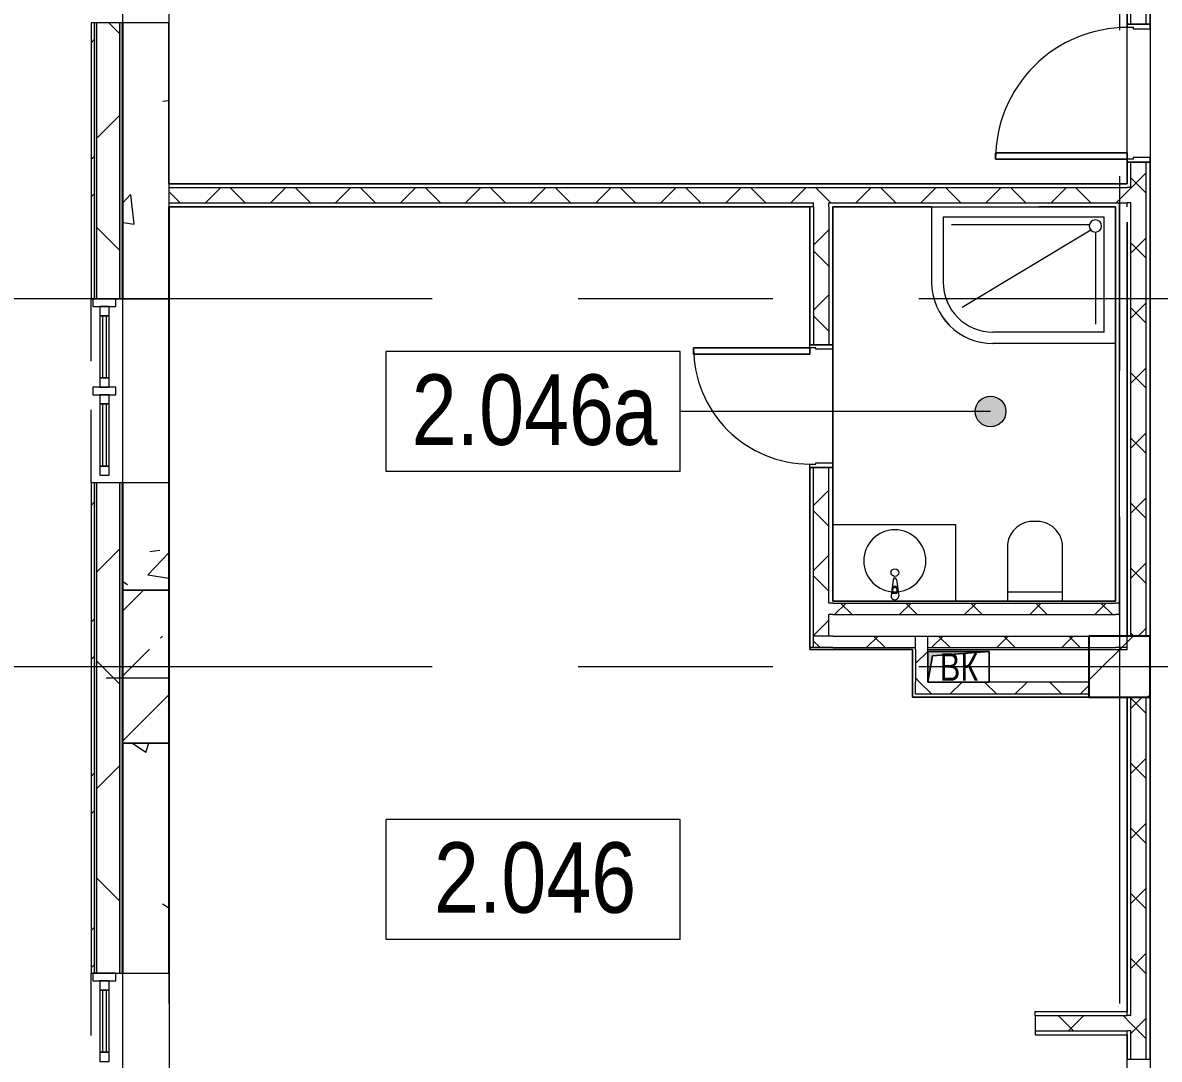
# Model space of a CAD drawing. Header units: millimetres. Extents: x 48966 to 155647, y -43515 to 30475.
# Drawn here: x 56378 to 63791, y -18444 to -11683 of the extents above; entities that cross this region are included whole.
import ezdxf

# ---------------------------------------------------------------- set-up
doc = ezdxf.new("R2010")
doc.units = ezdxf.units.MM
doc.linetypes.add('Осевые', pattern=[6350, 1270, -952.5, 3175, -952.5])
doc.linetypes.add('Сверху', pattern=[793.75, 476.25, -317.5])
for name, color, linetype, lineweight in [('Двери', 7, 'Continuous', 9), ('Импосты витража', 7, 'Continuous', 9), ('Импосты витража-1', 7, 'Continuous', 18), ('Каркас_Импост', 7, 'Continuous', 9), ('Колонны', 7, 'Continuous', 9), ('Колонны-1', 7, 'Continuous', 25), ('Линии-1', 7, 'Continuous', 18), ('Марки помещений', 7, 'Continuous', 9), ('Обобщенные модели', 7, 'Continuous', 9), ('Общие ребра', 7, 'Continuous', 9), ('Окна', 7, 'Continuous', 9), ('Окна-1', 7, 'Сверху', 9), ('Окна-2', 7, 'Continuous', 18), ('Оси-2', 7, 'Осевые', 9), ('Панель', 7, 'Continuous', 9), ('Перекрытия', 7, 'Continuous', 9), ('Сантехнические приборы', 7, 'Continuous', 9), ('Стены', 7, 'Continuous', 9), ('Стены-1', 7, 'Continuous', 18), ('Типовые аннотации', 7, 'Continuous', 9), ('Черная _1 сплошная', 7, 'Continuous', 9), ('Штриховка разреза-2', 7, 'Continuous', 9), ('Элементы узлов', 7, 'Continuous', 9), ('Элементы узлов-1', 7, 'Continuous', 5)]:
    doc.layers.add(name, color=color, linetype=linetype, lineweight=lineweight)
doc.layers.add('Обобщенные модели-2', color=7, linetype='Continuous', lineweight=9, true_color=0xffbc79)
doc.styles.add('Arial', font='Arial.ttf', dxfattribs={"width": 0.8, "height": 180})
doc.styles.add('Arial Narrow_1', font='Arial Narrow.ttf', dxfattribs={"height": 460})
pattern_1 = [(45, (0, 0), (-212.132, 212.132), []), (135, (0, 0), (-212.132, -212.132), [])]
pattern_2 = [(0, (0, 0), (812.8, 203.2), [67.056, -542.544, 67.056, -542.544, -3251.2]), (0, (0, 0), (812.8, 203.2), [-1219.2, 67.056, -1152.144, 67.056, -542.544, -1422.4]), (0, (0, 0), (812.8, 203.2), [-3048, 67.056, -339.344, 67.056, -948.944]), (120, (304.8, 101.6), (-582.37636, 602.30545), [67.056, -542.544, 67.056, -542.544, -3251.2]), (120, (304.8, 101.6), (-582.37636, 602.30545), [-1219.2, 67.056, -1152.144, 67.056, -542.544, -1422.4]), (120, (304.8, 101.6), (-582.37636, 602.30545), [-3048, 67.056, -339.344, 67.056, -948.944]), (240, (406.4, 508), (-230.42364, -805.50545), [67.056, -542.544, 67.056, -542.544, -3251.2]), (240, (406.4, 508), (-230.42364, -805.50545), [-1219.2, 67.056, -1152.144, 67.056, -542.544, -1422.4]), (240, (406.4, 508), (-230.42364, -805.50545), [-3048, 67.056, -339.344, 67.056, -948.944])]
pattern_3 = [(50, (0, 0), (1457.472, -127.512), [152.4, -1676.4]), (355, (0, 0), (-281.942, 1528.454), [121.92, -1341.12]), (100.451, (121.5, -10.6), (1175.54, 1400.933), [129.52, -1424.72]), (46.184, (0, 406.4), (2168.63, -336.34), [228.6, -2514.6]), (96.636, (180.7, 378.4), (1899.22, 1979.42), [194.28, -2137.08]), (351.184, (0, 406.4), (1899.24, 1979.4), [182.88, -2011.68]), (21, (203.2, 304.8), (1212.915, -818.121), [152.4, -1676.4]), (326, (203.2, 304.8), (494.417, 1473.504), [121.92, -1341.12]), (71.451, (304.3, 236.6), (1707.337, 655.37), [129.52, -1424.72]), (37.5, (0, 0), (24.7094, 676.4402), [67.056, -1257.808, 67.056, -1294.384, -1346.2]), (37.5, (0, 0), (24.7094, 676.4402), [-2686.304, 67.056, -1279.144]), (7.5, (0, 0), (534.558, 801.444), [67.056, -709.168, 67.056, -1227.328, -513.08]), (7.5, (0, 0), (534.558, 801.444), [-2070.608, 67.056, -446.024]), (327.5, (-453.14, 0), (1084.7275, -45.831), [67.056, -440.944, 67.056, -1517.904, -2103.12]), (327.5, (-453.14, 0), (1084.7275, -45.831), [-2092.96, 67.056, -2036.064]), (317.5, (-656.3, 0), (1185.035, 203.414), [67.056, -593.344, 67.056, -985.52, -1493.52]), (317.5, (-656.3, 0), (1185.035, 203.414), [-1712.976, 67.056, -1426.464])]

# ---------------------------------------------------------------- blocks, each defined once
blk = doc.blocks.new('Колонна 44 - Колонна 40-55-754672-План 2-го этажа на отм_ 0_000')
at = {"layer": 'Колонны'}
h = blk.add_hatch(dxfattribs=at)
h.set_pattern_fill('FP_7', color=256, style=0, pattern_type=2)
h.set_pattern_definition([(45, (752.6, -6439.5), (-493.914, 493.914), []), (45, (1246.5, -6439.5), (-493.914, 493.914), [873.125, -174.625, 6.706, -167.919])])
h.paths.add_polyline_path([(64084.2, -22522.4), (64484.2, -22522.4), (64484.2, -22122.4), (64084.2, -22122.4), (64084.2, -22383.2)], flags=0)
at = {"layer": 'Колонны-1'}
for p, q in [((64484.2, -22122.4), (64084.2, -22122.4)), ((64084.2, -22122.4), (64084.2, -22522.4)), ((64484.2, -22522.4), (64484.2, -22122.4)), ((64084.2, -22522.4), (64484.2, -22522.4))]:
    blk.add_line(p, q, dxfattribs=at)
blk = doc.blocks.new('M_Окно-Квадратный проем - 1200 x 11450 mm-1434535-План 2-го этажа на отм_ 0_000')
at = {"layer": 'Окна'}
for p, q in [((-608.2, -102.5), (-608.2, 102.5)), ((591.8, 102.5), (591.8, -102.5))]:
    blk.add_line(p, q, dxfattribs=at)
at = {"layer": 'Окна-1'}
for p, q in [((-608.2, 102.5), (591.8, 102.5)), ((591.8, -102.5), (-608.2, -102.5))]:
    blk.add_line(p, q, dxfattribs=at)
blk = doc.blocks.new('Панель окно - Верхнее левое-8277192-План 2-го этажа на отм_ 0_000')
at = {"layer": 'Окна'}
for p, q in [((202.5, 30), (-202.5, 30)), ((-202.5, 30), (-202.5, -30)), ((202.5, -30), (202.5, 30)), ((-202.5, -30), (202.5, -30))]:
    blk.add_line(p, q, dxfattribs=at)
at = {"layer": 'Окна-2'}
for p, q in [((-202.5, 30), (-262.5, 30)), ((-262.5, 30), (-262.5, -30)), ((-202.5, -30), (-202.5, 30)), ((202.5, 12.5), (-202.5, 12.5)), ((-202.5, 12.5), (-202.5, -12.5)), ((202.5, 30), (202.5, -30)), ((262.5, 30), (202.5, 30)), ((202.5, -12.5), (202.5, 12.5)), ((262.5, -30), (262.5, 30)), ((-262.5, -30), (-202.5, -30)), ((-202.5, -12.5), (202.5, -12.5)), ((202.5, -30), (262.5, -30))]:
    blk.add_line(p, q, dxfattribs=at)
blk = doc.blocks.new('Панель окно - Верхнее правое-8277188-План 2-го этажа на отм_ 0_000')
at = {"layer": 'Окна'}
for p, q in [((202.5, 30), (-202.5, 30)), ((-202.5, 30), (-202.5, -30)), ((202.5, -30), (202.5, 30)), ((-202.5, -30), (202.5, -30))]:
    blk.add_line(p, q, dxfattribs=at)
at = {"layer": 'Окна-2'}
for p, q in [((-202.5, 30), (-262.5, 30)), ((-262.5, 30), (-262.5, -30)), ((-202.5, -30), (-202.5, 30)), ((202.5, 12.5), (-202.5, 12.5)), ((-202.5, 12.5), (-202.5, -12.5)), ((202.5, 30), (202.5, -30)), ((262.5, 30), (202.5, 30)), ((202.5, -12.5), (202.5, 12.5)), ((262.5, -30), (262.5, 30)), ((-262.5, -30), (-202.5, -30)), ((-202.5, -12.5), (202.5, -12.5)), ((202.5, -30), (262.5, -30))]:
    blk.add_line(p, q, dxfattribs=at)
blk = doc.blocks.new('Прямоугольный импост - Прямоугольный импост 1-2037714-План 2-го этажа на отм_ 0_000')
at = {"layer": 'Импосты витража-1'}
for p, q in [((0, 75), (-50, 75)), ((-50, 75), (-50, -75)), ((0, -75), (0, 75)), ((-50, -75), (0, -75))]:
    blk.add_line(p, q, dxfattribs=at)
blk = doc.blocks.new('Прямоугольный импост - Прямоугольный импост 1-2108582-План 2-го этажа на отм_ 0_000')
at = {"layer": 'Импосты витража-1'}
for p, q in [((-25, 75), (25, 75)), ((-25, -75), (-25, 75)), ((25, 75), (25, -75)), ((25, -75), (-25, -75))]:
    blk.add_line(p, q, dxfattribs=at)
blk = doc.blocks.new('170_ОтверстиеПрямоугольноеВертикальное - 170_ОтверстиеПрямоугольноеВертикальное-5688950-План 2-го этажа на отм_ 0_000')
at = {"layer": 'Обобщенные модели'}
for p, q in [((-200, -100), (-200, 100)), ((-200, 100), (200, 100)), ((200, 100), (200, -100)), ((200, -100), (-200, -100))]:
    blk.add_line(p, q, dxfattribs=at)
blk = doc.blocks.new('Дверь - Однопольная - ДВ17_21х9-7256460-План 2-го этажа на отм_ 0_000')
at = {"layer": 'Двери'}
for p, q in [((-389, 933), (-429, 933)), ((-429, 933), (-429, 75)), ((-389, 75), (-389, 933)), ((-429, 75), (-389, 75))]:
    blk.add_line(p, q, dxfattribs=at)
blk.add_arc((-429, 75), 858, 360, 90, dxfattribs=at)
at = {"layer": 'Каркас_Импост'}
for p, q in [((-430, 75), (-450, 75)), ((-450, 75), (-450, -75)), ((-430, 35), (-430, 75)), ((450, 75), (430, 75)), ((430, 75), (430, 35)), ((450, -75), (450, 75)), ((-420, 35), (-430, 35)), ((-420, -75), (-420, 35)), ((430, 35), (420, 35)), ((420, 35), (420, -75)), ((-450, -75), (-420, -75)), ((420, -75), (450, -75))]:
    blk.add_line(p, q, dxfattribs=at)
at = {"layer": 'Панель'}
for p, q in [((-429, 933), (-389, 933)), ((-429, 75), (-429, 933)), ((-389, 933), (-389, 75)), ((-389, 75), (-429, 75))]:
    blk.add_line(p, q, dxfattribs=at)
blk = doc.blocks.new('Унитаз_встраиваемый - Обычный _ Vitra 748-4800 _каркасные_-V15-План 2-го этажа на отм_ 0_000')
at = {"layer": 'Сантехнические приборы'}
for p, q in [((-180, 371.5), (-180, 0)), ((179.4, 0), (179.4, 351)), ((-180, 60), (179.4, 60)), ((-180, 0), (179.4, 0))]:
    blk.add_line(p, q, dxfattribs=at)
for centre, start, end in [((-11.8, 351), 86.33454, 173.05975), ((9.9, 351), 360, 93.66546)]:
    blk.add_arc(centre, 169.5, start, end, dxfattribs=at)
blk = doc.blocks.new('Раковина-Круглая-2D - Раковина-Круглая-2D-4972737-План 2-го этажа на отм_ 0_000')
at = {"layer": 'Сантехнические приборы'}
for p, q in [((-10, 81.3), (-25.1, -27)), ((10, 81.3), (24.9, -27)), ((-15.1, 13.1), (-15.1, -8.7)), ((14.9, -8.7), (14.9, 13.1)), ((-15.1, -8.7), (14.9, -8.7))]:
    blk.add_line(p, q, dxfattribs=at)
blk.add_circle((0, 126.3), 25, dxfattribs=at)
for centre, radius, start, end in [((0, 202.5), 202.5, 90, 270), ((0, 202.5), 202.5, 270, 90), ((0, 81.3), 10, 0, 180), ((0, 17.9), 18.8, 0, 180), ((-0.1, 13.1), 15, 360, 180), ((-0.1, -27), 25, 180, 360)]:
    blk.add_arc(centre, radius, start, end, dxfattribs=at)
blk = doc.blocks.new('Дверь - Однопольная - ДВ11__21х8-6240613-План 2-го этажа на отм_ 0_000')
at = {"layer": 'Двери'}
for p, q in [((-379, -75), (-339, -75)), ((-379, -833), (-379, -75)), ((-339, -75), (-339, -833)), ((-339, -833), (-379, -833))]:
    blk.add_line(p, q, dxfattribs=at)
blk.add_arc((-379, -75), 758, 270, 0, dxfattribs=at)
at = {"layer": 'Каркас_Импост'}
for p, q in [((-400, 75), (-370, 75)), ((-400, -75), (-400, 75)), ((-370, 75), (-370, -35)), ((370, 75), (400, 75)), ((370, -35), (370, 75)), ((400, 75), (400, -75)), ((-380, -35), (-380, -75)), ((-370, -35), (-380, -35)), ((380, -35), (370, -35)), ((380, -75), (380, -35)), ((-380, -75), (-400, -75)), ((400, -75), (380, -75))]:
    blk.add_line(p, q, dxfattribs=at)
at = {"layer": 'Панель'}
for p, q in [((-339, -75), (-379, -75)), ((-379, -75), (-379, -833)), ((-339, -833), (-339, -75)), ((-379, -833), (-339, -833))]:
    blk.add_line(p, q, dxfattribs=at)
blk = doc.blocks.new('Душевая кабинка-2D_угловая900Х1200 - Душевая кабинка 900х1200-V17-План 2-го этажа на отм_ 0_000')
at = {"layer": 'Сантехнические приборы'}
for p, q in [((0, 0), (800, 0)), ((0, -892.5), (0, 0)), ((0, -892.5), (0, -100)), ((75, -75), (800, -75)), ((75, -75), (75, -825)), ((132.1, -726.7), (132.1, -126.7)), ((161, -739), (1001, -234.3)), ((1125, -825), (1125, -400)), ((1200, -892.5), (1200, -400)), ((1071, -775.8), (171, -775.8)), ((75, -825), (1125, -825))]:
    blk.add_line(p, q, dxfattribs=at)
for centre, radius, start, end in [((799.4, -400.6), 400.6, 0, 90), ((800, -400), 400, 0, 90), ((800, -400), 325, 0, 90), ((132.1, -766.7), 40, 0, 180), ((132.1, -766.7), 40, 180, 0)]:
    blk.add_arc(centre, radius, start, end, dxfattribs=at)
blk = doc.blocks.new('Марка помещения_Р - Марка помещения-4575829-План 2-го этажа на отм_ 0_000')
at = {"layer": 'Марки помещений'}
for p, q in [((-4.79375, -1.95625), (-4.79375, 1.95625)), ((4.79375, 1.95625), (-4.79375, 1.95625)), ((4.79375, -1.95625), (4.79375, 1.95625)), ((4.79375, -1.95625), (-4.79375, -1.95625))]:
    blk.add_line(p, q, dxfattribs=at)

msp = doc.modelspace()

# ---------------------------------------------------------------- hatches: boundary and pattern name
at = {"layer": 'Марки помещений'}
h = msp.add_hatch(color=256, dxfattribs=at)
edge = h.paths.add_edge_path(flags=0)
edge.add_arc((62690.9, -14218.5), 100, 0, 360)
at = {"layer": 'Штриховка разреза-2'}
h = msp.add_hatch(dxfattribs=at)
h.set_pattern_fill('FP_2', color=256, style=0, pattern_type=2)
h.set_pattern_definition([(45, (0, 0), (-502.894, 502.894), []), (45, (0, 762), (-502.894, 502.894), [])])
h.paths.add_polyline_path([(56824.1, -21673.3), (56844.1, -21672.9), (56844.1, -19082.9), (56824.1, -19082.9), (56824.1, -20579.5)], flags=0)
h.paths.add_polyline_path([(56824.1, -17882.9), (56844.1, -17882.9), (56844.1, -14684.1), (56824.1, -14684.1), (56824.1, -17102.7)], flags=0)
h.paths.add_polyline_path([(56824.1, -13484.1), (56844.1, -13484.1), (56844.1, -11682.9), (56824.1, -11682.9), (56824.1, -12467)], flags=0)
h.paths.add_polyline_path([(56824.1, -10482.9), (56844.1, -10482.9), (56844.1, -8682.9), (56824.1, -8682.9), (56824.1, -10149.1)], flags=0)
h.paths.add_polyline_path([(56844.1, -7482.9), (56844.1, -5682.9), (56824.1, -5682.9), (56824.1, -7482.9)], flags=0)
h.paths.add_polyline_path([(56844.1, -4482.9), (56844.1, -2682.9), (56824.1, -2682.9), (56824.1, -4482.9)], flags=0)
h.paths.add_polyline_path([(56824.1, -1482.9), (56844.1, -1482.9), (56844.1, 317.1), (56824.1, 317.1), (56824.1, -877.6)], flags=0)
h.paths.add_polyline_path([(56824.1, 1517.1), (56844.1, 1517.1), (56844.1, 3317.1), (56824.1, 3317.1)], flags=0)
h.paths.add_polyline_path([(56824.1, 4517.1), (56844.1, 4517.1), (56844.1, 6317.1), (56824.1, 6317.1), (56824.1, 6076)], flags=0)
h.paths.add_polyline_path([(56844.1, 7517.1), (56844.1, 9217.1), (56824.1, 9217.1), (56824.1, 7517.1)], flags=0)
h.paths.add_polyline_path([(56844.1, 10417.1), (56844.1, 14017.1), (56824.1, 14017.1), (56824.1, 10417.1)], flags=0)
h.paths.add_polyline_path([(56844.1, 15217.1), (56844.1, 17817.1), (56824.1, 17817.1), (56824.1, 15217.1)], flags=0)
h.paths.add_polyline_path([(56844.1, 19017.1), (56844.1, 20883), (56824.1, 20883), (56824.1, 19017.1)], flags=0)
h = msp.add_hatch(dxfattribs=at)
h.set_pattern_fill('FP_32', color=256, style=0, pattern_type=2)
h.set_pattern_definition(pattern_2)
h.paths.add_polyline_path([(56844.1, -21672.9), (56859.1, -21672.7), (56859.1, -19082.9), (56844.1, -19082.9), (56844.1, -20579.5)], flags=0)
h.paths.add_polyline_path([(56844.1, -17882.9), (56859.1, -17882.9), (56859.1, -14684.1), (56844.1, -14684.1), (56844.1, -17102.7)], flags=0)
h.paths.add_polyline_path([(56844.1, -13484.1), (56859.1, -13484.1), (56859.1, -11682.9), (56844.1, -11682.9), (56844.1, -12467)], flags=0)
h.paths.add_polyline_path([(56859.1, -10482.9), (56859.1, -8682.9), (56844.1, -8682.9), (56844.1, -10482.9)], flags=0)
h.paths.add_polyline_path([(56844.1, -7482.9), (56859.1, -7482.9), (56859.1, -5682.9), (56844.1, -5682.9)], flags=0)
h.paths.add_polyline_path([(56844.1, -4482.9), (56859.1, -4482.9), (56859.1, -2682.9), (56844.1, -2682.9), (56844.1, -3195.5)], flags=0)
h.paths.add_polyline_path([(56844.1, -1482.9), (56859.1, -1482.9), (56859.1, 317.1), (56844.1, 317.1), (56844.1, -877.6)], flags=0)
h.paths.add_polyline_path([(56859.1, 1517.1), (56859.1, 3317.1), (56844.1, 3317.1), (56844.1, 1517.1)], flags=0)
h.paths.add_polyline_path([(56859.1, 4517.1), (56859.1, 6317.1), (56844.1, 6317.1), (56844.1, 4517.1)], flags=0)
h.paths.add_polyline_path([(56844.1, 7517.1), (56859.1, 7517.1), (56859.1, 9217.1), (56844.1, 9217.1), (56844.1, 8393.9)], flags=0)
h.paths.add_polyline_path([(56844.1, 10417.1), (56859.1, 10417.1), (56859.1, 14017.1), (56844.1, 14017.1), (56844.1, 10711.8)], flags=0)
h.paths.add_polyline_path([(56844.1, 15217.1), (56859.1, 15217.1), (56859.1, 17817.1), (56844.1, 17817.1), (56844.1, 15347.5)], flags=0)
h.paths.add_polyline_path([(56859.1, 19017.1), (56859.1, 20883), (56844.1, 20883), (56844.1, 19017.1)], flags=0)
h = msp.add_hatch(dxfattribs=at)
h.set_pattern_fill('FP_33', color=256, style=0, pattern_type=2)
h.set_pattern_definition([(45, (0, 0), (-707.107, 707.107), []), (135, (0, 0), (-707.107, -707.107), [])])
h.paths.add_polyline_path([(56859.1, -21672.7), (56986.9, -21670.6), (57009.1, -21667.2), (57009.1, -19082.9), (56859.1, -19082.9), (56859.1, -20579.5)], flags=0)
h.paths.add_polyline_path([(57009.1, -17882.9), (57009.1, -14684.1), (56859.1, -14684.1), (56859.1, -17882.9)], flags=0)
h.paths.add_polyline_path([(57009.1, -13484.1), (57009.1, -11682.9), (56859.1, -11682.9), (56859.1, -13484.1)], flags=0)
h.paths.add_polyline_path([(57009.1, -10482.9), (57009.1, -8682.9), (56859.1, -8682.9), (56859.1, -10482.9)], flags=0)
h.paths.add_polyline_path([(57009.1, -7482.9), (57009.1, -5682.9), (56859.1, -5682.9), (56859.1, -7482.9)], flags=0)
h.paths.add_polyline_path([(56859.1, -4482.9), (57009.1, -4482.9), (57009.1, -2682.9), (56859.1, -2682.9), (56859.1, -3195.5)], flags=0)
h.paths.add_polyline_path([(57009.1, -1482.9), (57009.1, 317.1), (56859.1, 317.1), (56859.1, -1482.9)], flags=0)
h.paths.add_polyline_path([(57009.1, 1517.1), (57009.1, 3317.1), (56859.1, 3317.1), (56859.1, 1517.1)], flags=0)
h.paths.add_polyline_path([(57009.1, 4517.1), (57009.1, 6317.1), (56859.1, 6317.1), (56859.1, 4517.1)], flags=0)
h.paths.add_polyline_path([(57009.1, 7517.1), (57009.1, 9217.1), (56859.1, 9217.1), (56859.1, 7517.1)], flags=0)
h.paths.add_polyline_path([(57009.1, 10417.1), (57009.1, 14017.1), (56859.1, 14017.1), (56859.1, 10417.1)], flags=0)
h.paths.add_polyline_path([(57009.1, 15217.1), (57009.1, 17817.1), (56859.1, 17817.1), (56859.1, 15217.1)], flags=0)
h.paths.add_polyline_path([(56859.1, 19017.1), (57009.1, 19017.1), (57009.1, 20883), (56859.1, 20883), (56859.1, 19983.3)], flags=0)
h = msp.add_hatch(dxfattribs=at)
h.set_pattern_fill('FP_32', color=256, style=0, pattern_type=2)
h.set_pattern_definition(pattern_2)
h.paths.add_polyline_path([(57009.1, -21667.2), (57029.1, -21665.6), (57029.1, -19082.9), (57009.1, -19082.9), (57009.1, -20579.5)], flags=0)
h.paths.add_polyline_path([(57009.1, -17882.9), (57029.1, -17882.9), (57029.1, -14684.1), (57009.1, -14684.1), (57009.1, -17102.7)], flags=0)
h.paths.add_polyline_path([(57029.1, -13484.1), (57029.1, -11682.9), (57009.1, -11682.9), (57009.1, -13484.1)], flags=0)
h.paths.add_polyline_path([(57029.1, -10482.9), (57029.1, -8682.9), (57009.1, -8682.9), (57009.1, -10482.9)], flags=0)
h.paths.add_polyline_path([(57009.1, -7482.9), (57029.1, -7482.9), (57029.1, -5682.9), (57009.1, -5682.9)], flags=0)
h.paths.add_polyline_path([(57009.1, -4482.9), (57029.1, -4482.9), (57029.1, -2682.9), (57009.1, -2682.9), (57009.1, -3195.5)], flags=0)
h.paths.add_polyline_path([(57009.1, -1482.9), (57029.1, -1482.9), (57029.1, 317.1), (57009.1, 317.1), (57009.1, -877.6)], flags=0)
h.paths.add_polyline_path([(57009.1, 1517.1), (57029.1, 1517.1), (57029.1, 3317.1), (57009.1, 3317.1)], flags=0)
h.paths.add_polyline_path([(57029.1, 4517.1), (57029.1, 6317.1), (57009.1, 6317.1), (57009.1, 4517.1)], flags=0)
h.paths.add_polyline_path([(57009.1, 7517.1), (57029.1, 7517.1), (57029.1, 9217.1), (57009.1, 9217.1), (57009.1, 8393.9)], flags=0)
h.paths.add_polyline_path([(57029.1, 10417.1), (57029.1, 14017.1), (57009.1, 14017.1), (57009.1, 10417.1)], flags=0)
h.paths.add_polyline_path([(57009.1, 15217.1), (57029.1, 15217.1), (57029.1, 17817.1), (57009.1, 17817.1), (57009.1, 15347.5)], flags=0)
h.paths.add_polyline_path([(57009.1, 19017.1), (57029.1, 19017.1), (57029.1, 20883), (57009.1, 20883), (57009.1, 19983.3)], flags=0)
h = msp.add_hatch(dxfattribs=at)
h.set_pattern_fill('FP_3', color=256, style=0, pattern_type=2)
h.set_pattern_definition(pattern_1)
h.paths.add_polyline_path([(63706.6, -15682.9), (63706.6, -12592.9), (63606.6, -12592.9), (63606.6, -15682.9)], flags=0)
h.paths.add_polyline_path([(63606.6, -11692.9), (63706.6, -11692.9), (63706.6, -9982.9), (63606.6, -9982.9), (63606.6, -11511.9)], flags=0)
h = msp.add_hatch(dxfattribs=at)
h.set_pattern_fill('FP_34', color=256, style=0, pattern_type=2)
h.set_pattern_definition(pattern_3)
h.paths.add_polyline_path([(57031.7, -15382.9), (57331.7, -15382.9), (57331.7, -14682.9), (57031.7, -14682.9), (57031.7, -14784.8)], flags=0)
h.paths.add_polyline_path([(57331.7, -13482.9), (57331.7, -11682.9), (57031.7, -11682.9), (57031.7, -13482.9)], flags=0)
h.paths.add_polyline_path([(57331.7, -10482.9), (57331.7, -10282.9), (57031.7, -10282.9), (57031.7, -10482.9)], flags=0)
h = msp.add_hatch(dxfattribs=at)
h.set_pattern_fill('FP_3', color=256, style=0, pattern_type=2)
h.set_pattern_definition(pattern_1)
h.paths.add_polyline_path([(61636.6, -12857.9), (63606.6, -12857.9), (63606.6, -12757.9), (57331.7, -12757.9), (57331.7, -12857.9), (61536.6, -12857.9)], flags=0)
h = msp.add_hatch(dxfattribs=at)
h.set_pattern_fill('FP_3', color=256, style=0, pattern_type=2)
h.set_pattern_definition(pattern_1)
h.paths.add_polyline_path([(61636.6, -13782.9), (61636.6, -12857.9), (61536.6, -12857.9), (61536.6, -13782.9)], flags=0)
h = msp.add_hatch(dxfattribs=at)
h.set_pattern_fill('FP_3', color=256, style=0, pattern_type=2)
h.set_pattern_definition(pattern_1)
h.paths.add_polyline_path([(61536.6, -15682.9), (61636.6, -15682.9), (61636.6, -14582.9), (61536.6, -14582.9), (61536.6, -15364.3)], flags=0)
h = msp.add_hatch(dxfattribs=at)
h.set_pattern_fill('FP_1', color=256, style=0, pattern_type=2)
h.set_pattern_definition([(45, (0, 0), (-424.264, 424.264), [600, -100, 20, -100]), (45, (0, 424), (-424.264, 424.264), [])])
h.paths.add_polyline_path([(57031.7, -16382.9), (57331.7, -16382.9), (57331.7, -15382.9), (57031.7, -15382.9)], flags=0)
h = msp.add_hatch(dxfattribs=at)
h.set_pattern_fill('FP_3', color=256, style=0, pattern_type=2)
h.set_pattern_definition(pattern_1)
h.paths.add_polyline_path([(62829, -15542.9), (63531.6, -15542.9), (63531.6, -15467.9), (61636.6, -15467.9), (61636.6, -15542.9), (62005.1, -15542.9)], flags=0)
h = msp.add_hatch(dxfattribs=at)
h.set_pattern_fill('FP_3', color=256, style=0, pattern_type=2)
h.set_pattern_definition(pattern_1)
h.paths.add_polyline_path([(61661.6, -15757.9), (62201.6, -15757.9), (62201.6, -15682.9), (61536.6, -15682.9), (61536.6, -15757.9)], flags=0)
h.paths.add_polyline_path([(62281.6, -15757.9), (63581.6, -15757.9), (63581.6, -15682.9), (62281.6, -15682.9)], flags=0)
h = msp.add_hatch(dxfattribs=at)
h.set_pattern_fill('FP_3', color=256, style=0, pattern_type=2)
h.set_pattern_definition(pattern_1)
h.paths.add_polyline_path([(62201.6, -15982.9), (62281.6, -15982.9), (62281.6, -15682.9), (62201.6, -15682.9), (62201.6, -15943.8)], flags=0)
h = msp.add_hatch(dxfattribs=at)
h.set_pattern_fill('FP_3', color=256, style=0, pattern_type=2)
h.set_pattern_definition(pattern_1)
h.paths.add_polyline_path([(62829, -16062.9), (63331.6, -16062.9), (63331.6, -15982.9), (62201.6, -15982.9), (62201.6, -16062.9)], flags=0)
h = msp.add_hatch(dxfattribs=at)
h.set_pattern_fill('FP_3', color=256, style=0, pattern_type=2)
h.set_pattern_definition(pattern_1)
h.paths.add_polyline_path([(63706.6, -24082.9), (63706.6, -23242.9), (63606.6, -23242.9), (63606.6, -24082.9)], flags=0)
h.paths.add_polyline_path([(63606.6, -22342.9), (63706.6, -22342.9), (63706.6, -20232.9), (63606.6, -20232.9), (63606.6, -21738.4)], flags=0)
h.paths.add_polyline_path([(63706.6, -19932.9), (63706.6, -19343.6), (63606.6, -19343.6), (63606.6, -19932.9)], flags=0)
h.paths.add_polyline_path([(63706.6, -18443.6), (63706.6, -16082.9), (63606.6, -16082.9), (63606.6, -18443.6)], flags=0)
h = msp.add_hatch(dxfattribs=at)
h.set_pattern_fill('FP_34', color=256, style=0, pattern_type=2)
h.set_pattern_definition(pattern_3)
h.paths.add_polyline_path([(57031.6, -21586.2), (57331.6, -21585.6), (57331.6, -19082.9), (57031.6, -19082.9), (57031.6, -20579.5)], flags=0)
h.paths.add_polyline_path([(57031.6, -17882.9), (57331.6, -17882.9), (57331.6, -16382.9), (57031.6, -16382.9), (57031.6, -17102.7)], flags=0)
h = msp.add_hatch(dxfattribs=at)
h.set_pattern_fill('FP_3', color=256, style=0, pattern_type=2)
h.set_pattern_definition(pattern_1)
h.paths.add_polyline_path([(63581.6, -18258.6), (63606.6, -18258.6), (63606.6, -18158.6), (62981.6, -18158.6), (62981.6, -18258.6)], flags=0)
at = {"layer": 'Элементы узлов-1'}
msp.add_hatch(color=256, dxfattribs=at).paths.add_polyline_path([(62281.6, -15982.9), (62311.6, -15812.9), (62681.6, -15782.9), (62281.6, -15782.9), (62281.6, -15943.8)], flags=0)

# ---------------------------------------------------------------- linework, layer by layer
at = {"layer": 'Линии-1'}
msp.add_line((57331.6, -15957.9), (56921.6, -15957.9), dxfattribs=at)
at = {"layer": 'Марки помещений'}
msp.add_line((62690.9, -14218.5), (60667.3, -14218.5), dxfattribs=at)
msp.add_circle((62690.9, -14218.5), 100, dxfattribs=at)
at = {"layer": 'Обобщенные модели-2'}
for p, q in [((62681.6, -15782.9), (62281.6, -15782.9)), ((62281.6, -15782.9), (62281.6, -15982.9)), ((62681.6, -15982.9), (62681.6, -15782.9)), ((62281.6, -15982.9), (62681.6, -15982.9))]:
    msp.add_line(p, q, dxfattribs=at)
at = {"layer": 'Общие ребра'}
for p, q in [((63706.6, -11692.9), (63706.6, -9982.9)), ((63731.6, -11692.9), (63731.6, -9982.9)), ((63581.6, -11536.9), (63581.6, -11692.9)), ((63606.6, -11692.9), (63606.6, -11511.9)), ((56844.1, -11682.9), (56844.1, -13484.1)), ((56859.1, -11682.9), (56859.1, -13484.1)), ((57009.1, -11682.9), (57009.1, -13484.1)), ((63581.6, -12592.9), (63581.6, -12730.9)), ((63606.6, -12757.9), (63606.6, -12592.9)), ((63706.6, -12857.9), (63706.6, -12592.9)), ((63731.6, -15682.9), (63731.6, -12592.9)), ((57331.7, -12732.9), (57331.7, -12757.9)), ((57331.7, -12757.9), (63581.6, -12757.9)), ((57331.7, -12757.9), (57331.7, -12857.9)), ((63606.6, -12757.9), (63581.6, -12757.9)), ((57331.7, -12857.9), (57331.7, -12882.9)), ((57331.7, -12857.9), (61536.6, -12857.9)), ((61536.6, -12882.9), (61511.6, -12882.9)), ((61511.6, -12882.9), (61511.6, -13782.9)), ((61536.6, -12882.9), (61536.6, -12857.9)), ((61536.6, -12882.9), (61536.6, -13782.9)), ((61636.6, -12857.9), (63531.6, -12857.9)), ((61636.6, -12882.9), (61636.6, -12857.9)), ((61636.6, -12882.9), (61636.6, -13782.9)), ((61661.6, -13782.9), (61661.6, -12889.9)), ((63531.6, -12857.9), (63581.6, -12857.9)), ((63531.6, -12857.9), (63581.6, -12857.9)), ((63531.6, -12882.9), (63531.6, -12857.9)), ((63531.6, -15467.9), (63531.6, -12882.9)), ((63606.6, -12857.9), (63581.6, -12857.9)), ((63581.6, -12882.9), (63581.6, -12857.9)), ((63606.6, -12983.5), (63606.6, -12857.9)), ((63706.6, -12983.5), (63706.6, -12857.9)), ((63606.6, -15682.9), (63606.6, -12983.5)), ((63706.6, -15682.9), (63706.6, -12983.5)), ((61536.6, -15682.9), (61536.6, -14582.9)), ((61636.6, -15467.9), (61636.6, -14582.9)), ((56844.1, -14684.1), (56844.1, -17882.9)), ((56859.1, -14684.1), (56859.1, -17882.9)), ((57009.1, -14684.1), (57009.1, -17882.9)), ((57331.7, -15382.9), (57031.7, -15382.9)), ((57031.7, -15382.9), (57331.7, -15382.9)), ((61661.6, -15467.9), (61636.6, -15467.9)), ((61661.6, -15467.9), (63506.6, -15467.9)), ((63531.6, -15467.9), (63506.6, -15467.9)), ((63531.6, -15542.9), (63531.6, -15467.9)), ((63531.6, -15467.9), (63531.6, -15542.9)), ((61636.6, -15682.9), (61636.6, -15542.9)), ((61661.6, -15542.9), (61636.6, -15542.9)), ((61636.6, -15682.9), (61636.6, -15542.9)), ((61661.6, -15542.9), (63506.6, -15542.9)), ((63531.6, -15542.9), (63506.6, -15542.9)), ((61536.6, -15757.9), (61536.6, -15682.9)), ((61636.6, -15682.9), (61536.6, -15682.9)), ((61536.6, -15757.9), (61536.6, -15682.9)), ((61661.6, -15682.9), (61636.6, -15682.9)), ((61661.6, -15682.9), (62201.6, -15682.9)), ((62201.6, -15682.9), (62281.6, -15682.9)), ((62201.6, -15757.9), (62201.6, -15682.9)), ((62201.6, -15682.9), (62281.6, -15682.9)), ((62281.6, -15757.9), (62281.6, -15682.9)), ((62281.6, -15682.9), (63506.6, -15682.9)), ((63531.6, -15682.9), (63506.6, -15682.9)), ((63581.6, -15682.9), (63531.6, -15682.9)), ((61536.6, -15757.9), (61511.6, -15757.9)), ((61661.6, -15757.9), (61536.6, -15757.9)), ((61661.6, -15757.9), (62201.6, -15757.9)), ((62201.6, -15770.4), (62201.6, -15757.9)), ((62201.6, -15770.4), (62201.6, -15982.9)), ((62281.6, -15770.4), (62281.6, -15757.9)), ((62281.6, -15757.9), (63506.6, -15757.9)), ((63581.6, -15757.9), (63506.6, -15757.9)), ((62201.6, -16062.9), (62201.6, -15982.9)), ((63331.6, -16062.9), (62201.6, -16062.9)), ((63606.6, -18158.6), (63606.6, -16082.9)), ((63706.6, -18443.6), (63706.6, -16082.9)), ((63731.6, -18443.6), (63731.6, -16082.9)), ((57331.6, -16382.9), (57031.6, -16382.9)), ((57031.7, -16382.9), (57331.7, -16382.9)), ((57331.6, -17882.9), (57331.6, -16382.9)), ((57331.7, -16382.9), (57331.7, -17882.9)), ((62979.6, -18158.6), (62981.6, -18158.6)), ((62981.6, -18133.6), (62981.6, -18131.6)), ((63581.6, -18133.6), (62981.6, -18133.6)), ((62981.6, -18158.6), (63581.6, -18158.6)), ((62981.6, -18158.6), (62981.6, -18258.6)), ((63606.6, -18158.6), (63581.6, -18158.6)), ((62981.6, -18258.6), (62981.6, -18283.6)), ((62981.6, -18258.6), (63581.6, -18258.6)), ((62981.6, -18283.6), (63579.6, -18283.6)), ((63581.6, -18283.6), (63581.6, -18258.6)), ((63606.6, -18258.6), (63581.6, -18258.6)), ((63581.6, -18283.6), (63581.6, -18443.6)), ((63606.6, -18443.6), (63606.6, -18258.6))]:
    msp.add_line(p, q, dxfattribs=at)
at = {"layer": 'Оси-2'}
for p, q in [((57331.6, 25417.1), (57331.6, -41737.8)), ((63531.6, 25417.1), (63531.6, -41737.8)), ((150171.6, -13482.9), (50565.6, -13482.9)), ((150171.6, -15882.9), (50565.6, -15882.9))]:
    msp.add_line(p, q, dxfattribs=at)
at = {"layer": 'Перекрытия'}
for p, q in [((57031.6, -21692.9), (57031.6, 11217.1)), ((63731.6, 5042.1), (63731.6, -27057.8)), ((57331.6, -6762.9), (57331.6, -12732.9)), ((63581.6, -12732.9), (63581.6, -11536.9)), ((57331.7, -12732.9), (61511.6, -12732.9)), ((61511.6, -12732.9), (63581.6, -12732.9)), ((61511.6, -12882.9), (57332.7, -12882.9)), ((57332.7, -12882.9), (57332.7, -19932.9)), ((61511.6, -13782.9), (61511.6, -12882.9)), ((62306.6, -12882.9), (61661.6, -12882.9)), ((61661.6, -12882.9), (61661.6, -15455.4)), ((63506.6, -15455.4), (63506.6, -12882.9)), ((61661.6, -13782.9), (61511.6, -13782.9)), ((61661.6, -14582.9), (61661.6, -13782.9)), ((61511.6, -15770.4), (61511.6, -14582.9)), ((61511.6, -14582.9), (61661.6, -14582.9)), ((61661.6, -15455.4), (63506.6, -15455.4)), ((62181.6, -15770.4), (61511.6, -15770.4)), ((62181.6, -16082.9), (62181.6, -15770.4)), ((62281.6, -15782.9), (62281.6, -15982.9)), ((62681.6, -15782.9), (62281.6, -15782.9)), ((62681.6, -15982.9), (62681.6, -15782.9)), ((62281.6, -15982.9), (62681.6, -15982.9)), ((63581.6, -16082.9), (62181.6, -16082.9)), ((63581.6, -18158.6), (63581.6, -16082.9)), ((63581.6, -19932.9), (63581.6, -18258.6))]:
    msp.add_line(p, q, dxfattribs=at)
at = {"layer": 'Стены'}
for p, q in [((57031.7, -14682.9), (57031.7, -13482.9)), ((57031.7, -13482.9), (57331.7, -13482.9)), ((57331.7, -13482.9), (57331.7, -14682.9)), ((57331.7, -14682.9), (57331.7, -13482.9)), ((57333.7, -13482.9), (57331.7, -13482.9)), ((57333.7, -13482.9), (57333.7, -14682.9)), ((57331.7, -14682.9), (57031.7, -14682.9)), ((57333.7, -14682.9), (57331.7, -14682.9)), ((57031.6, -19082.9), (57031.6, -17882.9)), ((57031.6, -17882.9), (57331.6, -17882.9)), ((57333.7, -17882.9), (57331.7, -17882.9)), ((57333.7, -17882.9), (57333.7, -19082.9))]:
    msp.add_line(p, q, dxfattribs=at)
at = {"layer": 'Стены-1'}
for p, q in [((57029.1, -11682.9), (56824.1, -11682.9)), ((56824.1, -11682.9), (56824.1, -13484.1)), ((57029.1, -13484.1), (57029.1, -11682.9)), ((57331.7, -11682.9), (57031.7, -11682.9)), ((57031.7, -11682.9), (57031.7, -13482.9)), ((57331.7, -12732.9), (57331.7, -11682.9)), ((57331.7, -11682.9), (57331.7, -12732.9)), ((57333.7, -11682.9), (57331.7, -11682.9)), ((57333.7, -12730.9), (57333.7, -11682.9)), ((63581.6, -11692.9), (63731.6, -11692.9)), ((63731.6, -12592.9), (63581.6, -12592.9)), ((63581.6, -12732.9), (57331.7, -12732.9)), ((57331.7, -12732.9), (57333.7, -12732.9)), ((63581.6, -12730.9), (63581.6, -12732.9)), ((57331.7, -12882.9), (61511.6, -12882.9)), ((57331.7, -13482.9), (57331.7, -12882.9)), ((57331.7, -12882.9), (57331.7, -13482.9)), ((57333.7, -12882.9), (57331.7, -12882.9)), ((57333.7, -13482.9), (57333.7, -12884.9)), ((61661.6, -12882.9), (63506.6, -12882.9)), ((61661.6, -12889.9), (61661.6, -12882.9)), ((63506.6, -12882.9), (63506.6, -15455.4)), ((63581.6, -15682.9), (63581.6, -12983.5)), ((63581.6, -12983.5), (63581.6, -15682.9)), ((56824.1, -13484.1), (57029.1, -13484.1)), ((57031.7, -13482.9), (57331.7, -13482.9)), ((57331.7, -13482.9), (57333.7, -13482.9)), ((61511.6, -13782.9), (61661.6, -13782.9)), ((61511.6, -14582.9), (61511.6, -15757.9)), ((61661.6, -14582.9), (61511.6, -14582.9)), ((61661.6, -15455.4), (61661.6, -14582.9)), ((57029.1, -14684.1), (56824.1, -14684.1)), ((56824.1, -14684.1), (56824.1, -17882.9)), ((57029.1, -17882.9), (57029.1, -14684.1)), ((57331.7, -14682.9), (57031.7, -14682.9)), ((57031.7, -14682.9), (57031.7, -15382.9)), ((57331.7, -15382.9), (57331.7, -14682.9)), ((57331.7, -14682.9), (57331.7, -16382.9)), ((57333.7, -14682.9), (57331.7, -14682.9)), ((57333.7, -17882.9), (57333.7, -14682.9)), ((57031.7, -15382.9), (57031.7, -16382.9)), ((57331.7, -16382.9), (57331.7, -15382.9)), ((63506.6, -15455.4), (61661.6, -15455.4)), ((63581.6, -15757.9), (63581.6, -15682.9)), ((63581.6, -15682.9), (63731.6, -15682.9)), ((61511.6, -15757.9), (61511.6, -15770.4)), ((61511.6, -15770.4), (61661.6, -15770.4)), ((61661.6, -15770.4), (62181.6, -15770.4)), ((62181.6, -15770.4), (62181.6, -15982.9)), ((62281.6, -15982.9), (62281.6, -15770.4)), ((62281.6, -15770.4), (63506.6, -15770.4)), ((63506.6, -15770.4), (63581.6, -15770.4)), ((63581.6, -15770.4), (63581.6, -15757.9)), ((62181.6, -15982.9), (62181.6, -16062.9)), ((63331.6, -15982.9), (62281.6, -15982.9)), ((63331.6, -16082.9), (63331.6, -15982.9)), ((62181.6, -16062.9), (62181.6, -16082.9)), ((62181.6, -16082.9), (63331.6, -16082.9)), ((63581.6, -16082.9), (63581.6, -18133.6)), ((63731.6, -16082.9), (63581.6, -16082.9)), ((57031.6, -16382.9), (57031.6, -17882.9)), ((56824.1, -17882.9), (57029.1, -17882.9)), ((57031.6, -17882.9), (57331.6, -17882.9)), ((57331.7, -17882.9), (57333.7, -17882.9)), ((62981.6, -18131.6), (62979.6, -18131.6)), ((62979.6, -18131.6), (62979.6, -18133.6)), ((62979.6, -18133.6), (62979.6, -18158.6)), ((63579.6, -18283.6), (63581.6, -18283.6)), ((63581.6, -18443.6), (63731.6, -18443.6))]:
    msp.add_line(p, q, dxfattribs=at)
at = {"layer": 'Черная _1 сплошная'}
for p, q in [((63506.6, -12882.9), (63006.6, -12882.9)), ((61661.6, -15455.4), (61661.6, -14955.4)), ((61661.6, -14955.4), (62461.6, -14955.4)), ((62461.6, -14955.4), (62461.6, -15455.4))]:
    msp.add_line(p, q, dxfattribs=at)
at = {"layer": 'Элементы узлов'}
for p, q in [((62681.6, -15782.9), (62281.6, -15782.9)), ((62281.6, -15782.9), (62281.6, -15982.9)), ((62681.6, -15782.9), (62311.6, -15812.9)), ((62311.6, -15812.9), (62681.6, -15782.9)), ((62681.6, -15982.9), (62681.6, -15782.9)), ((62311.6, -15812.9), (62281.6, -15982.9)), ((62281.6, -15982.9), (62311.6, -15812.9)), ((62281.6, -15982.9), (62681.6, -15982.9))]:
    msp.add_line(p, q, dxfattribs=at)

# ---------------------------------------------------------------- block references
at = {"layer": 'Двери'}
for name, p, rotation in [('Дверь - Однопольная - ДВ17_21х9-7256460-План 2-го этажа на отм_ 0_000', (63656.6, -12142.9), 89.99999999999991), ('Дверь - Однопольная - ДВ11__21х8-6240613-План 2-го этажа на отм_ 0_000', (61586.6, -14182.9), 270)]:
    msp.add_blockref(name, p, dxfattribs=dict(at, rotation=rotation))
at = {"layer": 'Импосты витража', "rotation": 90}
for p in [(56911.6, -13484.1), (56911.6, -17882.9)]:
    msp.add_blockref('Прямоугольный импост - Прямоугольный импост 1-2037714-План 2-го этажа на отм_ 0_000', p, dxfattribs=at)
at = {"layer": 'Импосты витража', "extrusion": (0, 0, -1), "rotation": 270}
msp.add_blockref('Прямоугольный импост - Прямоугольный импост 1-2108582-План 2-го этажа на отм_ 0_000', (-56911.6, -14084.1), dxfattribs=at)
at = {"layer": 'Колонны'}
msp.add_blockref('Колонна 44 - Колонна 40-55-754672-План 2-го этажа на отм_ 0_000', (-752.6, 6439.5), dxfattribs=at)
at = {"layer": 'Марки помещений', "xscale": 199.9999999999999, "yscale": 199.9999999999999, "zscale": 199.9999999999999}
for p in [(59708.6, -14218.5), (59708.6, -17270.2)]:
    msp.add_blockref('Марка помещения_Р - Марка помещения-4575829-План 2-го этажа на отм_ 0_000', p, dxfattribs=at)
at = {"layer": 'Окна'}
for name, p, rotation in [('M_Окно-Квадратный проем - 1200 x 11450 mm-1434535-План 2-го этажа на отм_ 0_000', (56926.6, -14075.9), 89.99999999999991), ('Панель окно - Верхнее левое-8277192-План 2-го этажа на отм_ 0_000', (56911.6, -13796.6), 270), ('Панель окно - Верхнее правое-8277188-План 2-го этажа на отм_ 0_000', (56911.6, -14371.6), 270), ('M_Окно-Квадратный проем - 1200 x 11450 mm-1434535-План 2-го этажа на отм_ 0_000', (56926.6, -18474.7), 89.99999999999991), ('Панель окно - Верхнее левое-8277192-План 2-го этажа на отм_ 0_000', (56911.6, -18195.4), 270)]:
    msp.add_blockref(name, p, dxfattribs=dict(at, rotation=rotation))
at = {"layer": 'Сантехнические приборы', "rotation": 180}
msp.add_blockref('Душевая кабинка-2D_угловая900Х1200 - Душевая кабинка 900х1200-V17-План 2-го этажа на отм_ 0_000', (63506.6, -13775.4), dxfattribs=at)
at = {"layer": 'Сантехнические приборы'}
for name, p in [('Унитаз_встраиваемый - Обычный _ Vitra 748-4800 _каркасные_-V15-План 2-го этажа на отм_ 0_000', (62981.6, -15455.4)), ('Раковина-Круглая-2D - Раковина-Круглая-2D-4972737-План 2-го этажа на отм_ 0_000', (62066.6, -15395.4))]:
    msp.add_blockref(name, p, dxfattribs=at)
at = {"layer": 'Элементы узлов'}
msp.add_blockref('170_ОтверстиеПрямоугольноеВертикальное - 170_ОтверстиеПрямоугольноеВертикальное-5688950-План 2-го этажа на отм_ 0_000', (62481.6, -15882.9), dxfattribs=at)

# ---------------------------------------------------------------- texts
at = {"layer": 'Марки помещений', "char_height": 460, "attachment_point": 1, "style": 'Arial Narrow_1'}
for s, insert, width in [('2.046', (58915.7, -13976.7), 1587.341), ('\\fArial Narrow|b0|i0|c204|p34|;а', (60225.4, -13976.7), 352.742), ('2.046', (59060.7, -17028.4), 1587.341)]:
    msp.add_mtext(s, dxfattribs=dict(at, insert=insert, width=width))
at = {"layer": 'Типовые аннотации', "insert": (62359.4, -15794.9), "char_height": 180, "width": 307.848, "attachment_point": 1, "style": 'Arial'}
msp.add_mtext('ВК', dxfattribs=at)

doc.saveas('drawing.dxf')
